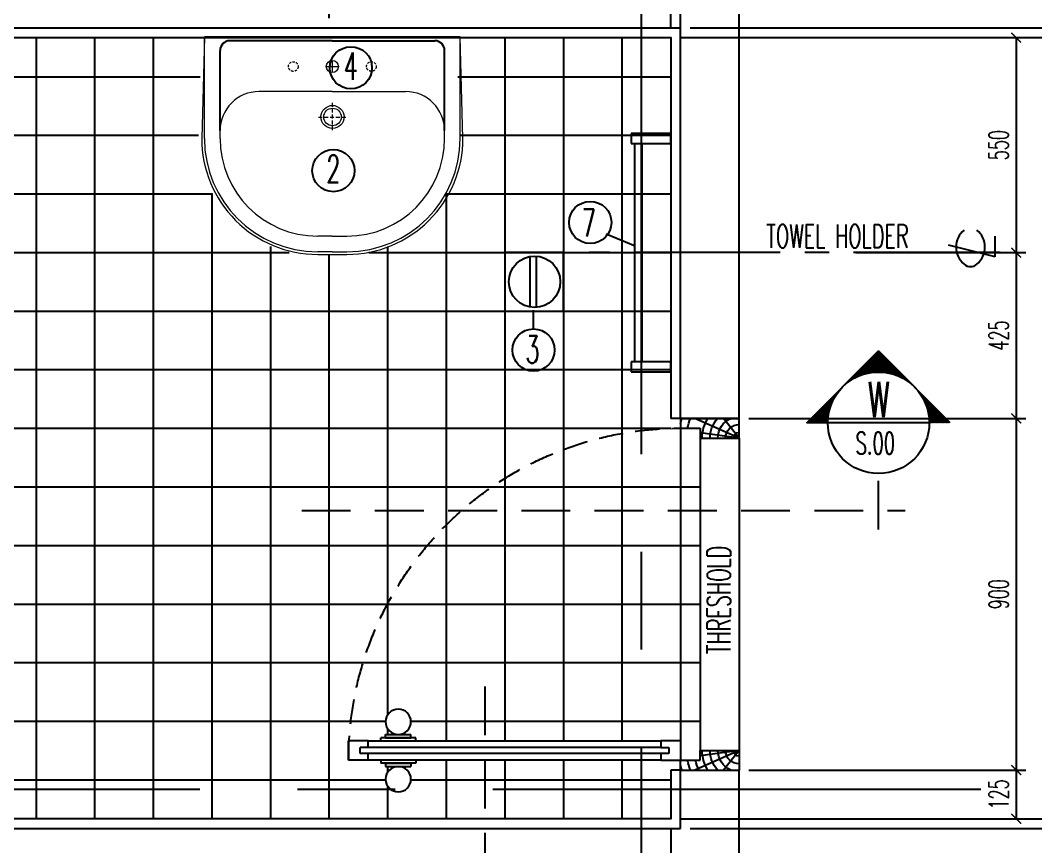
# Model space of a CAD drawing. Extents: x -171191 to -142314, y 196391 to 216316.
# Drawn here: x -165350 to -162750, y 205105 to 207220 of the extents above; entities that cross this region are included whole.
import ezdxf
from ezdxf.enums import TextEntityAlignment as Align

# ---------------------------------------------------------------- set-up
doc = ezdxf.new("R2010")
doc.units = 0
doc.header["$LTSCALE"] = 500
doc.header["$MEASUREMENT"] = 0
for name, pattern in [('CENTER2', [1.125, 0.75, -0.125, 0.125, -0.125]), ('CENTERX2', [4, 2.5, -0.5, 0.5, -0.5]), ('DASHED', [0.75, 0.5, -0.25]), ('HIDDEN', [0.375, 0.25, -0.125])]:
    doc.linetypes.add(name, pattern=pattern)
doc.layers.get('0').update_dxf_attribs({"linetype": 'CONTINUOUS'})
doc.layers.get('DEFPOINTS').update_dxf_attribs({"linetype": 'CONTINUOUS'})
for name, color, linetype in [('3', 3, 'CONTINUOUS'), ('ARCDIMR', 4, 'CONTINUOUS'), ('AXES', 11, 'CENTERX2'), ('AXIS', 11, 'CENTER2'), ('DIM-NEW', 4, 'CONTINUOUS'), ('Dimout', 4, 'CONTINUOUS'), ('DOOR', 2, 'CONTINUOUS'), ('DW', 7, 'CONTINUOUS'), ('ELE', 3, 'CONTINUOUS'), ('ELEV-MARK', 6, 'CONTINUOUS'), ('FIX', 2, 'CONTINUOUS'), ('NON-MEDICAL', 5, 'CONTINUOUS'), ('Plaster', 7, 'CONTINUOUS'), ('Tile', 5, 'CONTINUOUS'), ('TXT', 2, 'CONTINUOUS'), ('WALL', 6, 'CONTINUOUS')]:
    doc.layers.add(name, color=color, linetype=linetype)
doc.styles.add('ROMANS', font='romans.shx', dxfattribs={"width": 0.6})
doc.dimstyles.new('R50', dxfattribs={"dimscale": 0, "dimtxt": 0.06, "dimasz": 0.03, "dimexe": 0.03, "dimexo": 0.03, "dimgap": 0.03, "dimtad": 1, "dimdec": 0, "dimlfac": 1000, "dimzin": 13, "dimdsep": 46, "dimtxsty": 'ROMANS', "dimblk": 'ARCHTICK', "dimcen": 0.09, "dimclrd": 4, "dimclre": 4, "dimclrt": 2, "dimadec": 0, "dimazin": 0, "dimtfac": 1, "dimtdec": 0, "dimtofl": 0, "dimtmove": 2, "dimatfit": 3, "dimldrblk": 'CLOSEDBLANK', "dimfxl": 0, "dimtolj": 1, "dimtzin": 0, "dimarcsym": 0})

# ---------------------------------------------------------------- blocks, each defined once
blk = doc.blocks.new('_ARCHTICK')
at = {"color": 0, "linetype": 'ByBlock', "const_width": 0.15}
blk.add_lwpolyline([(-0.5, -0.5), (0.5, 0.5)], dxfattribs=at)
blk = doc.blocks.new('*D91')
at = {"layer": 'DEFPOINTS', "color": 0}
for p in [(-163659.5, 207200.9), (-162474.1, 207200.9), (-163659.5, 205150.9)]:
    blk.add_point(p, dxfattribs=at)
at = {"layer": 'Dimout', "color": 4, "lineweight": -2}
for p, q in [((-163634.5, 207200.9), (-162449.1, 207200.9)), ((-162474.1, 205150.9), (-162474.1, 207200.9)), ((-163634.5, 205150.9), (-162449.1, 205150.9))]:
    blk.add_line(p, q, dxfattribs=at)
at = {"layer": 'Dimout', "color": 4, "lineweight": -2, "xscale": 25, "yscale": 25, "zscale": 25}
for p, rotation in [((-162474.1, 207200.9), 90), ((-162474.1, 205150.9), 270)]:
    blk.add_blockref('_ARCHTICK', p, dxfattribs=dict(at, rotation=rotation))
at = {"layer": 'Dimout', "color": 2, "insert": (-162519.1, 206175.9), "char_height": 50, "attachment_point": 5, "rotation": 90, "style": 'ROMANS'}
blk.add_mtext('\\A1;2050 STRUCTURAL CLEARANCE', dxfattribs=at)
blk = doc.blocks.new('_ClosedBlank')
at = {"color": 0, "linetype": 'ByBlock', "lineweight": -2}
for p, q in [((-1, 0.17), (0, 0)), ((-1, 0.17), (-1, -0.17)), ((0, 0), (-1, -0.17))]:
    blk.add_line(p, q, dxfattribs=at)
blk = doc.blocks.new('*D90')
at = {"layer": 'DEFPOINTS', "color": 0}
for p in [(-163684.5, 207175.9), (-162616.6, 207175.9), (-163684.5, 205175.9)]:
    blk.add_point(p, dxfattribs=at)
at = {"layer": 'Dimout', "color": 4, "lineweight": -2}
for p, q in [((-163659.5, 207175.9), (-162591.6, 207175.9)), ((-162616.6, 205175.9), (-162616.6, 207175.9)), ((-163659.5, 205175.9), (-162591.6, 205175.9))]:
    blk.add_line(p, q, dxfattribs=at)
at = {"layer": 'Dimout', "color": 4, "lineweight": -2, "xscale": 25, "yscale": 25, "zscale": 25}
for p, rotation in [((-162616.6, 207175.9), 90), ((-162616.6, 205175.9), 270)]:
    blk.add_blockref('_ARCHTICK', p, dxfattribs=dict(at, rotation=rotation))
at = {"layer": 'Dimout', "color": 2, "insert": (-162661.6, 206175.9), "char_height": 50, "attachment_point": 5, "rotation": 90, "style": 'ROMANS'}
blk.add_mtext('\\A1;2000 FINISH CLEARANCE', dxfattribs=at)
blk = doc.blocks.new('*D89')
at = {"layer": 'DEFPOINTS', "color": 0}
for p in [(-163484.5, 206200.9), (-163509.5, 205300.9), (-162799.9, 205300.9)]:
    blk.add_point(p, dxfattribs=at)
at = {"layer": 'Dimout', "color": 4, "lineweight": -2}
for p, q in [((-163459.5, 206200.9), (-162774.9, 206200.9)), ((-162799.9, 206200.9), (-162799.9, 205300.9)), ((-163484.5, 205300.9), (-162774.9, 205300.9))]:
    blk.add_line(p, q, dxfattribs=at)
at = {"layer": 'Dimout', "color": 4, "lineweight": -2, "xscale": 25, "yscale": 25, "zscale": 25}
for p, rotation in [((-162799.9, 206200.9), 90), ((-162799.9, 205300.9), 270)]:
    blk.add_blockref('_ARCHTICK', p, dxfattribs=dict(at, rotation=rotation))
at = {"layer": 'Dimout', "color": 2, "insert": (-162844.9, 205750.9), "char_height": 50, "attachment_point": 5, "rotation": 90, "style": 'ROMANS'}
blk.add_mtext('\\A1;900', dxfattribs=at)
blk = doc.blocks.new('DOOR90')
at = {"layer": 'DOOR', "color": 0, "linetype": 'ByBlock'}
for p, q in [((-150, 0), (-150, -25)), ((-150, 0), (0, 0)), ((0, -50), (0, 0)), ((-1000, -25), (-1000, -75)), ((-1000, -75), (-1000, -25)), ((-950, -25), (-1000, -25)), ((-950, -25), (-950, -42)), ((-917.6, -25), (-917.6, -17.8)), ((-827.6, -17.8), (-917.6, -17.8)), ((-905, -17.8), (-905, -8.8)), ((-905, -8.8), (-840.2, -8.8)), ((-905, -17.8), (-840.2, -17.8)), ((-840.2, -17.8), (-840.2, -8.8)), ((-827.6, -25), (-827.6, -17.8)), ((-200, -42), (-200, -25)), ((-200, -25), (-150, -25)), ((-150, -75), (-150, -25)), ((-150, -25), (-100, -25)), ((-100, -25), (-100, -50)), ((-970, -42), (-970, -58)), ((-950, -42), (-970, -42)), ((-180, -42), (-200, -42)), ((-180, -58), (-180, -42)), ((-100, -50), (0, -50)), ((-950, -75), (-1000, -75)), ((-950, -58), (-970, -58)), ((-950, -58), (-950, -75)), ((-917.6, -75), (-917.6, -82.2)), ((-827.6, -75), (-827.6, -82.2)), ((-200, -75), (-200, -58)), ((-200, -58), (-180, -58)), ((-150, -75), (-200, -75)), ((-827.6, -82.2), (-917.6, -82.2)), ((-905, -82.2), (-905, -91.2)), ((-905, -82.2), (-840.2, -82.2)), ((-905, -91.2), (-840.2, -91.2)), ((-840.2, -82.2), (-840.2, -91.2)), ((-100, -850), (0, -850)), ((-100, -875), (-100, -850)), ((0, -850), (0, -900)), ((-150, -900), (-150, -875)), ((-150, -875), (-100, -875)), ((0, -900), (-150, -900)), ((-150, -900), (0, -900))]:
    blk.add_line(p, q, dxfattribs=at)
at = {"layer": 'DOOR', "color": 9, "linetype": 'ByBlock'}
for p, q in [((0, -50), (-113.7, 0)), ((0, -50), (-40.1, 0)), ((0, -50), (-100, -36.6)), ((0, -850), (-113.7, -900)), ((0, -850), (-100, -863.4)), ((0, -850), (-40.1, -900))]:
    blk.add_line(p, q, dxfattribs=at)
at = {"layer": 'DOOR', "linetype": 'ByBlock'}
for p, q in [((-200, -25), (-950, -25)), ((-200, -42), (-950, -42)), ((-200, -58), (-950, -58)), ((-950, -75), (-200, -75))]:
    blk.add_line(p, q, dxfattribs=at)
at = {"layer": 'DOOR', "color": 0, "linetype": 'ByBlock'}
for centre in [(-872.6, 23.5), (-872.6, -123.5)]:
    blk.add_circle(centre, 32.4, dxfattribs=at)
at = {"layer": 'DOOR', "color": 9, "linetype": 'ByBlock'}
for centre, radius, start, end in [((0, -50), 154.4, 161.1053, 166.2858), ((0, -50), 134.4, 158.1598, 169.28), ((0, -50), 94.4, 148.0182, 180), ((0, -50), 74.4, 137.7764, 180), ((0, -50), 114.4, 154.0838, 167.3774), ((0, -50), 54.4, 113.2074, 180), ((0, -50), 34.4, 90, 180), ((0, -50), 14.4, 90, 180), ((0, -850), 94.4, 180, 211.9818), ((0, -850), 74.4, 180, 222.2236), ((0, -850), 54.4, 180, 246.7926), ((0, -850), 34.4, 180, 270), ((0, -850), 14.4, 180, 270), ((0, -850), 134.4, 190.72, 201.8402), ((0, -850), 154.4, 193.7142, 198.8947)]:
    blk.add_arc(centre, radius, start, end, dxfattribs=at)
at = {"layer": 'DOOR', "linetype": 'HIDDEN', "ltscale": 0.5}
blk.add_arc((-150, -25), 850, 180, 270, dxfattribs=at)
blk = doc.blocks.new('*D88')
at = {"layer": 'DEFPOINTS', "color": 0}
for p in [(-163509.5, 205300.9), (-163509.5, 205175.9), (-162799.9, 205175.9)]:
    blk.add_point(p, dxfattribs=at)
at = {"layer": 'Dimout', "color": 4, "lineweight": -2}
for p, q in [((-163484.5, 205300.9), (-162774.9, 205300.9)), ((-162799.9, 205300.9), (-162799.9, 205175.9)), ((-163484.5, 205175.9), (-162774.9, 205175.9))]:
    blk.add_line(p, q, dxfattribs=at)
at = {"layer": 'Dimout', "color": 4, "lineweight": -2, "xscale": 25, "yscale": 25, "zscale": 25}
for p, rotation in [((-162799.9, 205300.9), 90), ((-162799.9, 205175.9), 270)]:
    blk.add_blockref('_ARCHTICK', p, dxfattribs=dict(at, rotation=rotation))
at = {"layer": 'Dimout', "color": 2, "insert": (-162844.9, 205238.4), "char_height": 50, "attachment_point": 5, "rotation": 90, "style": 'ROMANS'}
blk.add_mtext('\\A1;125', dxfattribs=at)
blk = doc.blocks.new('*D81')
at = {"layer": 'DEFPOINTS', "color": 0}
for p in [(-165434.5, 205175.9), (-163684.5, 205175.9), (-163684.5, 204227.5)]:
    blk.add_point(p, dxfattribs=at)
at = {"layer": 'Dimout', "color": 4, "lineweight": -2}
for p, q in [((-165434.5, 205150.9), (-165434.5, 204202.5)), ((-163684.5, 205150.9), (-163684.5, 204202.5)), ((-165434.5, 204227.5), (-163684.5, 204227.5))]:
    blk.add_line(p, q, dxfattribs=at)
at = {"layer": 'Dimout', "color": 4, "lineweight": -2, "xscale": 25, "yscale": 25, "zscale": 25, "rotation": 180}
blk.add_blockref('_ARCHTICK', (-165434.5, 204227.5), dxfattribs=at)
at = {"layer": 'Dimout', "color": 4, "lineweight": -2, "xscale": 25, "yscale": 25, "zscale": 25}
blk.add_blockref('_ARCHTICK', (-163684.5, 204227.5), dxfattribs=at)
at = {"layer": 'Dimout', "color": 2, "insert": (-164559.5, 204272.5), "char_height": 50, "attachment_point": 5, "style": 'ROMANS'}
blk.add_mtext('\\A1;1750', dxfattribs=at)
blk = doc.blocks.new('*D40')
at = {"layer": 'DEFPOINTS', "color": 0}
for p in [(-163659.5, 208656.2), (-166659.5, 207200.9), (-163659.5, 207175.9)]:
    blk.add_point(p, dxfattribs=at)
at = {"layer": 'Dimout', "color": 4, "lineweight": -2}
for p, q in [((-166659.5, 207225.9), (-166659.5, 208681.2)), ((-163659.5, 207200.9), (-163659.5, 208681.2)), ((-166659.5, 208656.2), (-163659.5, 208656.2))]:
    blk.add_line(p, q, dxfattribs=at)
at = {"layer": 'Dimout', "color": 4, "lineweight": -2, "xscale": 25, "yscale": 25, "zscale": 25, "rotation": 180}
blk.add_blockref('_ARCHTICK', (-166659.5, 208656.2), dxfattribs=at)
at = {"layer": 'Dimout', "color": 4, "lineweight": -2, "xscale": 25, "yscale": 25, "zscale": 25}
blk.add_blockref('_ARCHTICK', (-163659.5, 208656.2), dxfattribs=at)
at = {"layer": 'Dimout', "color": 2, "insert": (-165159.5, 208701.2), "char_height": 50, "attachment_point": 5, "style": 'ROMANS'}
blk.add_mtext('\\A1;3000 STRUCTURAL CLEARANCE', dxfattribs=at)
blk = doc.blocks.new('*D39')
at = {"layer": 'DEFPOINTS', "color": 0}
for p in [(-166634.5, 208538.8), (-163684.5, 208347.4), (-166634.5, 207200.9)]:
    blk.add_point(p, dxfattribs=at)
at = {"layer": 'Dimout', "color": 4, "lineweight": -2}
for p, q in [((-166634.5, 207225.9), (-166634.5, 208563.8)), ((-163684.5, 208372.4), (-163684.5, 208563.8)), ((-163684.5, 208538.8), (-166634.5, 208538.8))]:
    blk.add_line(p, q, dxfattribs=at)
at = {"layer": 'Dimout', "color": 4, "lineweight": -2, "xscale": 25, "yscale": 25, "zscale": 25, "rotation": 180}
blk.add_blockref('_ARCHTICK', (-166634.5, 208538.8), dxfattribs=at)
at = {"layer": 'Dimout', "color": 4, "lineweight": -2, "xscale": 25, "yscale": 25, "zscale": 25}
blk.add_blockref('_ARCHTICK', (-163684.5, 208538.8), dxfattribs=at)
at = {"layer": 'Dimout', "color": 2, "insert": (-165159.5, 208583.8), "char_height": 50, "attachment_point": 5, "style": 'ROMANS'}
blk.add_mtext('\\A1;2950 FINISH CLEARANCE', dxfattribs=at)
blk = doc.blocks.new('*X32')
at = {"color": 0}
for p, q in [((14608.2, 7876.6), (14819.3, 8087.6)), ((14625.3, 7890.1), (14821.1, 8085.9)), ((14637.3, 7898.5), (14822.8, 8084.1)), ((14647.2, 7905), (14824.6, 8082.3)), ((14656, 7910.3), (14826.4, 8080.6)), ((14664.1, 7914.7), (14828.1, 8078.8)), ((14671.5, 7918.6), (14829.9, 8077)), ((14678.4, 7922), (14831.7, 8075.3)), ((14685, 7925.1), (14833.4, 8073.5)), ((14691.3, 7927.9), (14835.2, 8071.7)), ((14697.4, 7930.3), (14837, 8070)), ((14703.2, 7932.6), (14838.7, 8068.2)), ((14708.8, 7934.7), (14840.5, 8066.4)), ((14714.2, 7936.6), (14842.3, 8064.7)), ((14719.5, 7938.3), (14844, 8062.9)), ((14724.6, 7939.9), (14845.8, 8061.1)), ((14729.6, 7941.4), (14847.6, 8059.3)), ((14734.5, 7942.7), (14849.3, 8057.6)), ((14739.3, 7944), (14851.1, 8055.8)), ((14743.9, 7945.1), (14852.9, 8054)), ((14748.5, 7946.1), (14854.6, 8052.3)), ((14753, 7947.1), (14856.4, 8050.5)), ((14757.4, 7948), (14858.2, 8048.7)), ((14761.8, 7948.8), (14859.9, 8047)), ((14766, 7949.5), (14861.7, 8045.2)), ((14770.2, 7950.2), (14863.5, 8043.4)), ((14774.3, 7950.8), (14865.3, 8041.7)), ((14778.4, 7951.3), (14867, 8039.9)), ((14782.4, 7951.8), (14868.8, 8038.1)), ((14786.4, 7952.2), (14870.6, 8036.4)), ((14790.3, 7952.5), (14872.3, 8034.6)), ((14794.1, 7952.9), (14874.1, 8032.8)), ((14797.9, 7953.1), (14875.9, 8031.1)), ((14801.7, 7953.3), (14877.6, 8029.3)), ((14805.4, 7953.5), (14879.4, 8027.5)), ((14809, 7953.6), (14881.2, 8025.8)), ((14812.7, 7953.7), (14882.9, 8024)), ((14816.2, 7953.8), (14884.7, 8022.2)), ((14819.8, 7953.8), (14886.5, 8020.5)), ((14823.3, 7953.7), (14888.2, 8018.7)), ((14826.8, 7953.7), (14890, 8016.9)), ((14830.2, 7953.6), (14891.8, 8015.2)), ((14833.6, 7953.4), (14893.5, 8013.4)), ((14836.9, 7953.3), (14895.3, 8011.6)), ((14840.3, 7953), (14897.1, 8009.8)), ((14843.6, 7952.8), (14898.8, 8008.1)), ((14846.8, 7952.5), (14900.6, 8006.3)), ((14850.1, 7952.2), (14902.4, 8004.5)), ((14853.3, 7951.9), (14904.1, 8002.8)), ((14856.5, 7951.6), (14905.9, 8001)), ((14859.6, 7951.2), (14907.7, 7999.2)), ((14862.7, 7950.8), (14909.4, 7997.5)), ((14865.8, 7950.3), (14911.2, 7995.7)), ((14868.9, 7949.9), (14913, 7993.9)), ((14871.9, 7949.4), (14914.7, 7992.2)), ((14875, 7948.8), (14916.5, 7990.4)), ((14877.9, 7948.3), (14918.3, 7988.6)), ((14880.9, 7947.7), (14920.1, 7986.9)), ((14883.9, 7947.1), (14921.8, 7985.1)), ((14886.8, 7946.5), (14923.6, 7983.3)), ((14889.7, 7945.9), (14925.4, 7981.6)), ((14892.6, 7945.2), (14927.1, 7979.8)), ((14895.4, 7944.6), (14928.9, 7978)), ((14898.2, 7943.8), (14930.7, 7976.3)), ((14901.1, 7943.1), (14932.4, 7974.5)), ((14903.8, 7942.4), (14934.2, 7972.7)), ((14906.6, 7941.6), (14936, 7971)), ((14909.4, 7940.8), (14937.7, 7969.2)), ((14912.1, 7940), (14939.5, 7967.4)), ((14914.8, 7939.2), (14941.3, 7965.7)), ((14917.5, 7938.3), (14943, 7963.9)), ((14920.2, 7937.5), (14944.8, 7962.1)), ((14922.8, 7936.6), (14946.6, 7960.4)), ((14925.4, 7935.7), (14948.3, 7958.6)), ((14928.1, 7934.8), (14950.1, 7956.8)), ((14930.6, 7933.8), (14951.9, 7955)), ((14933.2, 7932.9), (14953.6, 7953.3)), ((14935.8, 7931.9), (14955.4, 7951.5)), ((14938.3, 7930.9), (14957.2, 7949.7)), ((14940.8, 7929.9), (14958.9, 7948)), ((14943.3, 7928.8), (14960.7, 7946.2)), ((14945.8, 7927.8), (14962.5, 7944.4)), ((14948.3, 7926.7), (14964.2, 7942.7)), ((14950.8, 7925.7), (14966, 7940.9)), ((14953.2, 7924.6), (14967.8, 7939.1)), ((14955.6, 7923.4), (14969.5, 7937.4)), ((14958, 7922.3), (14971.3, 7935.6)), ((14960.4, 7921.2), (14973.1, 7933.8)), ((14962.8, 7920), (14974.9, 7932.1)), ((14965.1, 7918.8), (14976.6, 7930.3)), ((14967.5, 7917.6), (14978.4, 7928.5)), ((14969.8, 7916.4), (14980.2, 7926.8)), ((14972.1, 7915.2), (14981.9, 7925)), ((14974.4, 7914), (14983.7, 7923.2)), ((14976.7, 7912.7), (14985.5, 7921.5)), ((14979, 7911.4), (14987.2, 7919.7)), ((14981.2, 7910.1), (14989, 7917.9)), ((14983.4, 7908.8), (14990.8, 7916.2)), ((14985.7, 7907.5), (14992.5, 7914.4)), ((14987.9, 7906.2), (14994.3, 7912.6)), ((14990, 7904.8), (14996.1, 7910.9)), ((14992.2, 7903.5), (14997.8, 7909.1)), ((14994.4, 7902.1), (14999.6, 7907.3)), ((14996.5, 7900.7), (15001.4, 7905.6)), ((14998.6, 7899.3), (15003.1, 7903.8)), ((15000.8, 7897.9), (15004.9, 7902)), ((15002.9, 7896.4), (15006.7, 7900.2)), ((15005, 7895), (15008.4, 7898.5)), ((15007, 7893.5), (15010.2, 7896.7)), ((15009.1, 7892.1), (15012, 7894.9)), ((15011.1, 7890.6), (15013.7, 7893.2)), ((15013.2, 7889.1), (15015.5, 7891.4)), ((15015.2, 7887.5), (15017.3, 7889.6)), ((15017.2, 7886), (15019, 7887.9)), ((15019.2, 7884.5), (15020.8, 7886.1)), ((15021.1, 7882.9), (15022.6, 7884.3)), ((15023.1, 7881.3), (15024.3, 7882.6)), ((15025, 7879.7), (15026.1, 7880.8)), ((15027, 7878.1), (15027.9, 7879)), ((15028.9, 7876.5), (15029.7, 7877.3)), ((15030.8, 7874.9), (15031.4, 7875.5)), ((15032.7, 7873.2), (15033.2, 7873.7)), ((15034.6, 7871.6), (15035, 7872)), ((15036.4, 7869.9), (15036.7, 7870.2)), ((15038.3, 7868.2), (15038.5, 7868.4)), ((15040.1, 7866.5), (15040.3, 7866.7)), ((15041.9, 7864.8), (15042, 7864.9)), ((14360.4, 7628.8), (14570.7, 7839.1)), ((14364, 7628.8), (14557.2, 7822)), ((14367.5, 7628.8), (14548.8, 7810)), ((14371, 7628.8), (14542.3, 7800.1)), ((15043.7, 7863.1), (15043.8, 7863.1)), ((15045.5, 7861.3), (15045.6, 7861.4)), ((15047.3, 7859.6), (15047.3, 7859.6)), ((15050.9, 7856), (15050.9, 7856.1)), ((15052.6, 7854.2), (15052.6, 7854.3)), ((15054.3, 7852.4), (15054.4, 7852.5)), ((15056, 7850.6), (15056.2, 7850.8)), ((15057.7, 7848.8), (15057.9, 7849)), ((15059.4, 7846.9), (15059.7, 7847.2)), ((15061.1, 7845.1), (15061.5, 7845.4)), ((15062.8, 7843.2), (15063.2, 7843.7)), ((15064.4, 7841.3), (15065, 7841.9)), ((15066, 7839.4), (15066.8, 7840.1)), ((15067.7, 7837.5), (15068.5, 7838.4)), ((15069.3, 7835.6), (15070.3, 7836.6)), ((15070.8, 7833.6), (15072.1, 7834.8)), ((15072.4, 7831.7), (15073.8, 7833.1)), ((15074, 7829.7), (15075.6, 7831.3)), ((15075.5, 7827.7), (15077.4, 7829.5)), ((15077.1, 7825.7), (15079.1, 7827.8)), ((15078.6, 7823.7), (15080.9, 7826)), ((15080.1, 7821.7), (15082.7, 7824.2)), ((15081.6, 7819.6), (15084.5, 7822.5)), ((15083.1, 7817.6), (15086.2, 7820.7)), ((15084.5, 7815.5), (15088, 7818.9)), ((15086, 7813.4), (15089.8, 7817.2)), ((15087.4, 7811.3), (15091.5, 7815.4)), ((15088.9, 7809.2), (15093.3, 7813.6)), ((15090.3, 7807.1), (15095.1, 7811.9)), ((15091.7, 7804.9), (15096.8, 7810.1)), ((15093, 7802.8), (15098.6, 7808.3)), ((15094.4, 7800.6), (15100.4, 7806.6)), ((15095.7, 7798.4), (15102.1, 7804.8)), ((15097.1, 7796.2), (15103.9, 7803)), ((15098.4, 7794), (15105.7, 7801.3)), ((15099.7, 7791.8), (15107.4, 7799.5)), ((14374.6, 7628.8), (14537, 7791.3)), ((14378.1, 7628.8), (14532.6, 7783.2)), ((14381.6, 7628.8), (14528.7, 7775.8)), ((14385.2, 7628.8), (14525.3, 7768.9)), ((14388.7, 7628.8), (14522.2, 7762.3)), ((14392.3, 7628.8), (14519.4, 7756)), ((14395.8, 7628.8), (14517, 7749.9)), ((14399.3, 7628.8), (14514.7, 7744.1)), ((14402.9, 7628.8), (14512.6, 7738.5)), ((15101, 7789.5), (15109.2, 7797.7)), ((15102.3, 7787.2), (15111, 7796)), ((15103.5, 7785), (15112.7, 7794.2)), ((15104.8, 7782.7), (15114.5, 7792.4)), ((15106, 7780.4), (15116.3, 7790.6)), ((15107.2, 7778.1), (15118, 7788.9)), ((15108.4, 7775.7), (15119.8, 7787.1)), ((15109.6, 7773.4), (15121.6, 7785.3)), ((15110.8, 7771), (15123.3, 7783.6)), ((15111.9, 7768.6), (15125.1, 7781.8)), ((15113, 7766.2), (15126.9, 7780)), ((15114.2, 7763.8), (15128.6, 7778.3)), ((15115.3, 7761.3), (15130.4, 7776.5)), ((15116.3, 7758.9), (15132.2, 7774.7)), ((15117.4, 7756.4), (15134, 7773)), ((15118.5, 7753.9), (15135.7, 7771.2)), ((15119.5, 7751.4), (15137.5, 7769.4)), ((15120.5, 7748.9), (15139.3, 7767.7)), ((15121.5, 7746.4), (15141, 7765.9)), ((15122.5, 7743.8), (15142.8, 7764.1)), ((15123.4, 7741.2), (15144.6, 7762.4)), ((15124.4, 7738.7), (15146.3, 7760.6)), ((15125.3, 7736), (15148.1, 7758.8)), ((15126.2, 7733.4), (15149.9, 7757.1)), ((15127.1, 7730.8), (15151.6, 7755.3)), ((15128, 7728.1), (15153.4, 7753.5)), ((15128.8, 7725.4), (15155.2, 7751.8)), ((15129.7, 7722.7), (15156.9, 7750)), ((15130.5, 7720), (15158.7, 7748.2)), ((15131.3, 7717.2), (15160.5, 7746.5)), ((15132, 7714.5), (15162.2, 7744.7)), ((15132.8, 7711.7), (15164, 7742.9)), ((15133.5, 7708.9), (15165.8, 7741.1)), ((15134.2, 7706), (15167.5, 7739.4)), ((15134.9, 7703.2), (15169.3, 7737.6)), ((15135.6, 7700.3), (15171.1, 7735.8)), ((14406.4, 7628.8), (14510.7, 7733.1)), ((14409.9, 7628.8), (14509, 7727.8)), ((14413.5, 7628.8), (14507.4, 7722.7)), ((14417, 7628.8), (14505.9, 7717.7)), ((14420.5, 7628.8), (14504.6, 7712.8)), ((14424.1, 7628.8), (14503.3, 7708)), ((14427.6, 7628.8), (14502.2, 7703.4)), ((14431.1, 7628.8), (14501.2, 7698.8)), ((14434.7, 7628.8), (14500.2, 7694.3)), ((14438.2, 7628.8), (14499.3, 7689.9)), ((14441.8, 7628.8), (14498.5, 7685.5)), ((14445.3, 7628.8), (14497.8, 7681.3)), ((14448.8, 7628.8), (14497.1, 7677.1)), ((14452.4, 7628.8), (14496.5, 7673)), ((15136.2, 7697.4), (15172.8, 7734.1)), ((15136.8, 7694.5), (15174.6, 7732.3)), ((15137.4, 7691.6), (15176.4, 7730.5)), ((15138, 7688.6), (15178.1, 7728.8)), ((15138.5, 7685.6), (15179.9, 7727)), ((15139, 7682.6), (15181.7, 7725.2)), ((15139.5, 7679.6), (15183.4, 7723.5)), ((15140, 7676.5), (15185.2, 7721.7)), ((15140.4, 7673.4), (15187, 7719.9)), ((15140.9, 7670.3), (15188.8, 7718.2)), ((15141.3, 7667.1), (15190.5, 7716.4)), ((15141.6, 7664), (15192.3, 7714.6)), ((15141.9, 7660.8), (15194.1, 7712.9)), ((15142.2, 7657.5), (15195.8, 7711.1)), ((15142.5, 7654.3), (15197.6, 7709.3)), ((15142.8, 7651), (15199.4, 7707.6)), ((15143, 7647.6), (15201.1, 7705.8)), ((15143.2, 7644.3), (15202.9, 7704)), ((15143.3, 7640.9), (15204.7, 7702.3)), ((15143.4, 7637.5), (15206.4, 7700.5)), ((15143.5, 7634), (15208.2, 7698.7)), ((15143.5, 7630.5), (15210, 7697)), ((15145.3, 7628.8), (15211.7, 7695.2)), ((15148.9, 7628.8), (15213.5, 7693.4)), ((15152.4, 7628.8), (15215.3, 7691.7)), ((15155.9, 7628.8), (15217, 7689.9)), ((15159.5, 7628.8), (15218.8, 7688.1)), ((15163, 7628.8), (15220.6, 7686.3)), ((15166.5, 7628.8), (15222.3, 7684.6)), ((15170.1, 7628.8), (15224.1, 7682.8)), ((15173.6, 7628.8), (15225.9, 7681)), ((15177.1, 7628.8), (15227.6, 7679.3)), ((15180.7, 7628.8), (15229.4, 7677.5)), ((15184.2, 7628.8), (15231.2, 7675.7)), ((15187.7, 7628.8), (15232.9, 7674)), ((15191.3, 7628.8), (15234.7, 7672.2)), ((15194.8, 7628.8), (15236.5, 7670.4)), ((14455.9, 7628.8), (14496, 7668.9)), ((14459.4, 7628.8), (14495.5, 7664.9)), ((14463, 7628.8), (14495.1, 7660.9)), ((14466.5, 7628.8), (14494.8, 7657)), ((14470, 7628.8), (14494.4, 7653.2)), ((14473.6, 7628.8), (14494.2, 7649.4)), ((14477.1, 7628.8), (14494, 7645.6)), ((14480.6, 7628.8), (14493.8, 7641.9)), ((14484.2, 7628.8), (14493.7, 7638.3)), ((14487.7, 7628.8), (14493.6, 7634.6)), ((14491.2, 7628.8), (14493.5, 7631.1)), ((15198.4, 7628.8), (15238.2, 7668.7)), ((15201.9, 7628.8), (15240, 7666.9)), ((15205.4, 7628.8), (15241.8, 7665.1)), ((15209, 7628.8), (15243.6, 7663.4)), ((15212.5, 7628.8), (15245.3, 7661.6)), ((15216, 7628.8), (15247.1, 7659.8)), ((15219.6, 7628.8), (15248.9, 7658.1)), ((15223.1, 7628.8), (15250.6, 7656.3)), ((15226.6, 7628.8), (15252.4, 7654.5)), ((15230.2, 7628.8), (15254.2, 7652.8)), ((15233.7, 7628.8), (15255.9, 7651)), ((15237.2, 7628.8), (15257.7, 7649.2)), ((15240.8, 7628.8), (15259.5, 7647.5)), ((15244.3, 7628.8), (15261.2, 7645.7)), ((15247.9, 7628.8), (15263, 7643.9)), ((15251.4, 7628.8), (15264.8, 7642.2)), ((15254.9, 7628.8), (15266.5, 7640.4)), ((15258.5, 7628.8), (15268.3, 7638.6)), ((15262, 7628.8), (15270.1, 7636.9)), ((15265.5, 7628.8), (15271.8, 7635.1)), ((15269.1, 7628.8), (15273.6, 7633.3)), ((15272.6, 7628.8), (15275.4, 7631.5)), ((15276.1, 7628.8), (15277.1, 7629.8))]:
    blk.add_line(p, q, dxfattribs=at)
blk = doc.blocks.new('A$C6F351844')
for p, q in [((0, 0.1016), (0.0254, 0.1016)), ((0, 0), (0, 0.1016)), ((0.0254, 0.1016), (0.0254, 0)), ((0.5842, 0.0921), (0.0254, 0.0921)), ((0.5842, 0), (0.5842, 0.1016)), ((0.5842, 0.1016), (0.6096, 0.1016)), ((0.6096, 0.1016), (0.6096, 0)), ((0.5842, 0.073), (0.0254, 0.073)), ((0.0254, 0), (0, 0)), ((0.6096, 0), (0.5842, 0))]:
    blk.add_line(p, q)
blk = doc.blocks.new('SCNTR', base_point=(3632.66, 549.66))
for q in [(3633.89, 554.57), (3636.1, 543.44)]:
    blk.add_line((3631.12, 543.44), q)
for centre, radius, start, end in [((3633.47, 547.5), 5.23, 39.4883, 140.5117), ((3630.8, 549.38), 1.99, 133.3084, 182.4789), ((3630.8, 549.21), 1.99, 177.5211, 226.6916), ((3633.47, 551.09), 5.23, 219.4883, 320.5117)]:
    blk.add_arc(centre, radius, start, end)
blk = doc.blocks.new('*D93')
at = {"layer": 'DEFPOINTS', "color": 0}
for p in [(-163684.5, 207175.9), (-163236, 206625.5), (-162799.9, 206625.5)]:
    blk.add_point(p, dxfattribs=at)
at = {"layer": 'Dimout', "color": 4, "lineweight": -2}
for p, q in [((-163659.5, 207175.9), (-162774.9, 207175.9)), ((-162799.9, 207175.9), (-162799.9, 206625.5)), ((-163211, 206625.5), (-162774.9, 206625.5))]:
    blk.add_line(p, q, dxfattribs=at)
at = {"layer": 'Dimout', "color": 4, "lineweight": -2, "xscale": 25, "yscale": 25, "zscale": 25}
for p, rotation in [((-162799.9, 207175.9), 90), ((-162799.9, 206625.5), 270)]:
    blk.add_blockref('_ARCHTICK', p, dxfattribs=dict(at, rotation=rotation))
at = {"layer": 'Dimout', "color": 2, "insert": (-162844.9, 206900.7), "char_height": 50, "attachment_point": 5, "rotation": 90, "style": 'ROMANS'}
blk.add_mtext('\\A1;550', dxfattribs=at)
blk = doc.blocks.new('*D92')
at = {"layer": 'DEFPOINTS', "color": 0}
for p in [(-163236, 206625.5), (-163509.5, 206200.9), (-162799.9, 206200.9)]:
    blk.add_point(p, dxfattribs=at)
at = {"layer": 'Dimout', "color": 4, "lineweight": -2}
for p, q in [((-163211, 206625.5), (-162774.9, 206625.5)), ((-162799.9, 206625.5), (-162799.9, 206200.9)), ((-163484.5, 206200.9), (-162774.9, 206200.9))]:
    blk.add_line(p, q, dxfattribs=at)
at = {"layer": 'Dimout', "color": 4, "lineweight": -2, "xscale": 25, "yscale": 25, "zscale": 25}
for p, rotation in [((-162799.9, 206625.5), 90), ((-162799.9, 206200.9), 270)]:
    blk.add_blockref('_ARCHTICK', p, dxfattribs=dict(at, rotation=rotation))
at = {"layer": 'Dimout', "color": 2, "insert": (-162844.9, 206413.2), "char_height": 50, "attachment_point": 5, "rotation": 90, "style": 'ROMANS'}
blk.add_mtext('\\A1;425', dxfattribs=at)
blk = doc.blocks.new('LAV-003')
at = {"layer": 'FIX', "linetype": 'Continuous', "lineweight": 20}
for p, q in [((-327.5, -285), (-327.5, -25)), ((327.5, -285), (327.5, -25)), ((0, -165), (-187.5, -165)), ((0, -165), (187.5, -165)), ((-287.5, -285), (-287.5, -265)), ((287.5, -285), (287.5, -265)), ((0, -535), (-37.5, -535)), ((0, -535), (37.5, -535)), ((0, -575), (-37.5, -575)), ((0, -575), (37.5, -575))]:
    blk.add_line(p, q, dxfattribs=at)
at = {"layer": 'FIX', "linetype": 'ByBlock'}
blk.add_line((-327.5, -25), (327.5, -25), dxfattribs=at)
at = {"layer": 'FIX', "linetype": 'ByBlock', "ltscale": 0.3}
for p, q in [((0, -35), (-262.5, -35)), ((0, -35), (262.5, -35)), ((-287.5, -265), (-287.5, -60)), ((287.5, -265), (287.5, -60))]:
    blk.add_line(p, q, dxfattribs=at)
at = {"layer": 'FIX', "lineweight": 20}
for p, q in [((-15.6, -100.9), (15.5, -100.9)), ((0, -85.4), (0, -116.5))]:
    blk.add_line(p, q, dxfattribs=at)
at = {"layer": 'FIX', "linetype": 'DASHED', "lineweight": 20, "ltscale": 0.04}
for p, q in [((0, -193.9), (0, -266.1)), ((-35.7, -230.5), (36.6, -230.5))]:
    blk.add_line(p, q, dxfattribs=at)
at = {"layer": 'FIX', "linetype": 'Continuous', "lineweight": 20}
blk.add_lwpolyline([(294.8, -25), (0, -25), (-327.5, -25), (-334.5, -285, 0.414214), (-37.5, -582), (0, -582), (37.5, -582, 0.414214), (334.5, -285), (327.5, -25), (0, -25)], format="xyb", dxfattribs=at)
at = {"layer": 'FIX', "linetype": 'HIDDEN', "lineweight": 20, "ltscale": 0.05}
for centre in [(-100, -100.9), (100, -100.9)]:
    blk.add_circle(centre, 12.4, dxfattribs=at)
at = {"layer": 'FIX', "lineweight": 20}
for centre, radius in [((0, -100.9), 15.5), ((0.5, -230), 29.5), ((0.5, -230), 22.5)]:
    blk.add_circle(centre, radius, dxfattribs=at)
at = {"layer": 'FIX', "linetype": 'ByBlock', "ltscale": 0.3}
for centre, start, end in [((-262.5, -60), 90, 180), ((262.5, -60), 0, 90)]:
    blk.add_arc(centre, 25, start, end, dxfattribs=at)
at = {"layer": 'FIX', "linetype": 'Continuous', "lineweight": 20}
for centre, radius, start, end in [((-187.5, -265), 100, 90, 180), ((187.5, -265), 100, 0, 90), ((-37.5, -285), 290, 180, 270), ((-37.5, -285), 250, 180, 270), ((37.5, -285), 250, 270, 0), ((37.5, -285), 290, 270, 0)]:
    blk.add_arc(centre, radius, start, end, dxfattribs=at)
blk = doc.blocks.new('A$C67076F16')
at = {"layer": 'DIM-NEW'}
for p, q in [((0.0138, 0.1136), (0.1863, 0.1136)), ((0.0127, 0.0913), (0.1876, 0.0913))]:
    blk.add_line(p, q, dxfattribs=at)
at = {"layer": 'DW'}
blk.add_lwpolyline([(0, 0.2), (0, 0), (0.2, 0), (0.2, 0.2)], close=True, dxfattribs=at)
at = {"layer": 'FIX', "color": 2}
blk.add_circle((0.1, 0.0983), 0.0876, dxfattribs=at)
blk = doc.blocks.new('*D87')
at = {"layer": 'DEFPOINTS', "color": 0}
for p in [(-165434.5, 208322.4), (-165434.5, 207200.9), (-164559, 207200.9)]:
    blk.add_point(p, dxfattribs=at)
at = {"layer": 'Dimout', "color": 4, "lineweight": -2}
for p, q in [((-165434.5, 207225.9), (-165434.5, 208347.4)), ((-164559, 208322.4), (-165434.5, 208322.4)), ((-164559, 207225.9), (-164559, 208347.4))]:
    blk.add_line(p, q, dxfattribs=at)
at = {"layer": 'Dimout', "color": 4, "lineweight": -2, "xscale": 25, "yscale": 25, "zscale": 25, "rotation": 180}
blk.add_blockref('_ARCHTICK', (-165434.5, 208322.4), dxfattribs=at)
at = {"layer": 'Dimout', "color": 4, "lineweight": -2, "xscale": 25, "yscale": 25, "zscale": 25}
blk.add_blockref('_ARCHTICK', (-164559, 208322.4), dxfattribs=at)
at = {"layer": 'Dimout', "color": 2, "insert": (-164996.8, 208367.4), "char_height": 50, "attachment_point": 5, "style": 'ROMANS'}
blk.add_mtext('\\A1;875', dxfattribs=at)
blk = doc.blocks.new('*D82')
at = {"layer": 'DEFPOINTS', "color": 0}
for p in [(-164559, 208322.4), (-164559, 207200.9), (-163684.5, 207175.9)]:
    blk.add_point(p, dxfattribs=at)
at = {"layer": 'Dimout', "color": 4, "lineweight": -2}
for p, q in [((-164559, 207225.9), (-164559, 208347.4)), ((-163684.5, 208322.4), (-164559, 208322.4)), ((-163684.5, 207200.9), (-163684.5, 208347.4))]:
    blk.add_line(p, q, dxfattribs=at)
at = {"layer": 'Dimout', "color": 4, "lineweight": -2, "xscale": 25, "yscale": 25, "zscale": 25, "rotation": 180}
blk.add_blockref('_ARCHTICK', (-164559, 208322.4), dxfattribs=at)
at = {"layer": 'Dimout', "color": 4, "lineweight": -2, "xscale": 25, "yscale": 25, "zscale": 25}
blk.add_blockref('_ARCHTICK', (-163684.5, 208322.4), dxfattribs=at)
at = {"layer": 'Dimout', "color": 2, "insert": (-164121.8, 208367.4), "char_height": 50, "attachment_point": 5, "style": 'ROMANS'}
blk.add_mtext('\\A1;875', dxfattribs=at)

msp = doc.modelspace()

# ---------------------------------------------------------------- linework, layer by layer
at = {"layer": '3'}
for p, q in [((-163609.5, 206150.9), (-163609.5, 205350.9)), ((-163509.5, 206150.9), (-163509.5, 205350.9))]:
    msp.add_line(p, q, dxfattribs=at)
at = {"layer": 'AXES'}
for p, q in [((-163759.5, 204109.5), (-163759.5, 209767.2)), ((-162890.3, 205250.9), (-169734.7, 205250.9))]:
    msp.add_line(p, q, dxfattribs=at)
at = {"layer": 'AXIS'}
msp.add_line((-162841.4, 206625.5), (-163893.7, 206625.5), dxfattribs=at)
at = {"layer": 'ELE'}
for p, q in [((-163849.7, 206673.8), (-163775.9, 206642.9)), ((-164035.8, 206430.1), (-164035.8, 206478.1))]:
    msp.add_line(p, q, dxfattribs=at)
at = {"layer": 'ELEV-MARK', "color": 6}
for p, q in [((-163336.3, 206189.9), (-163152.5, 206373.8)), ((-162968.7, 206189.9), (-163152.5, 206373.8)), ((-163282.5, 206189.9), (-163336.3, 206189.9)), ((-163022.5, 206189.9), (-163282.5, 206189.9))]:
    msp.add_line(p, q, dxfattribs=at)
at = {"layer": 'ELEV-MARK', "color": 6, "linetype": 'HIDDEN'}
for p, q in [((-163152.5, 205916.6), (-163152.5, 206059.9)), ((-164629.3, 205965.4), (-163084, 205965.4)), ((-164160.3, 205514.9), (-164160.3, 204420.3))]:
    msp.add_line(p, q, dxfattribs=at)
at = {"layer": 'ELEV-MARK', "color": 6}
msp.add_circle((-163152.5, 206189.9), 130, dxfattribs=at)
at = {"layer": 'FIX', "color": 2}
for centre in [(-164503.4, 207098.8), (-164548.2, 206835.5), (-163890.6, 206702.8), (-164035.8, 206376.1)]:
    msp.add_circle(centre, 54, dxfattribs=at)
at = {"layer": 'Plaster'}
for p, q in [((-163659.5, 206200.9), (-163684.5, 206200.9)), ((-163659.5, 205300.9), (-163684.5, 205300.9))]:
    msp.add_line(p, q, dxfattribs=at)
msp.add_lwpolyline([(-163684.5, 205300.9), (-163684.5, 205175.9), (-166634.5, 205175.9), (-166634.5, 207175.9), (-163684.5, 207175.9), (-163684.5, 206200.9)], dxfattribs=at)
at = {"layer": 'Tile'}
for p, q in [((-165309.5, 207175.9), (-165309.5, 205175.9)), ((-165159.5, 207175.9), (-165159.5, 205175.9)), ((-165009.5, 207175.9), (-165009.5, 205175.9)), ((-164109.5, 207175.9), (-164109.5, 205375.9)), ((-163959.5, 207175.9), (-163959.5, 205375.9)), ((-163809.5, 207175.9), (-163809.5, 205375.9)), ((-166634.5, 207075.9), (-164889.7, 207075.9)), ((-164229.3, 207075.9), (-163684.5, 207075.9)), ((-166634.5, 206925.9), (-164893.7, 206925.9)), ((-164225.3, 206925.9), (-163684.5, 206925.9)), ((-165945.4, 206775.9), (-164858.9, 206775.9)), ((-164859.5, 206777), (-164859.5, 205175.9)), ((-164260.1, 206775.9), (-163684.5, 206775.9)), ((-164259.5, 206777), (-164259.5, 205375.9)), ((-164709.5, 206641), (-164709.5, 205175.9)), ((-164409.5, 206641), (-164409.5, 205441.8)), ((-165950.2, 206625.9), (-164661.1, 206625.9)), ((-164559.5, 206618.9), (-164559.5, 205175.9)), ((-164457.9, 206625.9), (-163684.5, 206625.9)), ((-166634.5, 206475.9), (-163684.5, 206475.9)), ((-166519.8, 206325.9), (-163684.5, 206325.9)), ((-166634.5, 206175.9), (-163684.5, 206175.9)), ((-163659.5, 206175.9), (-163659.5, 205325.9)), ((-166634.5, 206025.9), (-163609.5, 206025.9)), ((-166634.5, 205875.9), (-163609.5, 205875.9)), ((-166634.5, 205725.9), (-163609.5, 205725.9)), ((-166634.5, 205575.9), (-163609.5, 205575.9)), ((-166634.5, 205425.9), (-164414.5, 205425.9)), ((-164349.8, 205425.9), (-163609.5, 205425.9)), ((-164409.5, 205407.1), (-164409.5, 205392.1)), ((-164409.5, 205309.7), (-164409.5, 205294.7)), ((-164259.5, 205325.9), (-164259.5, 205175.9)), ((-164109.5, 205325.9), (-164109.5, 205175.9)), ((-163959.5, 205325.9), (-163959.5, 205175.9)), ((-163809.5, 205325.9), (-163809.5, 205175.9)), ((-166634.5, 205275.9), (-164414.5, 205275.9)), ((-164409.5, 205260), (-164409.5, 205175.9)), ((-164349.8, 205275.9), (-163684.5, 205275.9))]:
    msp.add_line(p, q, dxfattribs=at)
at = {"layer": 'WALL'}
for p, q in [((-163509.5, 206200.9), (-163509.5, 207788.4)), ((-166659.5, 207200.9), (-163659.5, 207200.9)), ((-163659.5, 206200.9), (-163659.5, 207200.9)), ((-163659.5, 206200.9), (-163509.5, 206200.9)), ((-163659.5, 205300.9), (-163509.5, 205300.9)), ((-163659.5, 205150.9), (-163659.5, 205300.9)), ((-163509.5, 204750.9), (-163509.5, 205300.9)), ((-166659.5, 205150.9), (-163659.5, 205150.9))]:
    msp.add_line(p, q, dxfattribs=at)

# ---------------------------------------------------------------- block references
at = {"layer": 'ARCDIMR', "xscale": 10.75199999992037, "yscale": 10.75199999992037, "zscale": 10.752, "rotation": 90}
msp.add_blockref('SCNTR', (-162920.9, 206631), dxfattribs=at)
at = {"layer": 'Dimout', "xscale": 750, "yscale": 750, "zscale": 750, "rotation": 90}
msp.add_blockref('A$C67076F16', (-163959.5, 206475.9), dxfattribs=at)
at = {"layer": 'DOOR', "color": 0, "linetype": 'ByBlock', "xscale": -1, "rotation": 180}
msp.add_blockref('DOOR90', (-163509.5, 205300.9), dxfattribs=at)
at = {"layer": 'ELEV-MARK', "color": 11, "xscale": -0.4000000000232831, "yscale": 0.4000000000232831, "zscale": 0.4}
msp.add_blockref('*X32', (-157225, 203138.5), dxfattribs=at)
at = {"layer": 'FIX', "xscale": -1000, "yscale": 1000, "zscale": 1000, "rotation": 90.00000000003332}
msp.add_blockref('A$C6F351844', (-163684.5, 206930.3), dxfattribs=at)
at = {"layer": 'NON-MEDICAL', "color": 6, "linetype": 'ByBlock', "ltscale": 0.3}
msp.add_blockref('LAV-003', (-164551, 207202.9), dxfattribs=at)

# ---------------------------------------------------------------- texts
at = {"layer": 'ELEV-MARK', "color": 6, "style": 'ROMANS', "width": 0.6}
msp.add_attdef('W', text='1', height=90, dxfattribs=at).set_placement((-163151.6, 206249.7), align=Align.MIDDLE)
at = {"layer": 'ELEV-MARK', "color": 2, "style": 'ROMANS', "width": 0.6}
msp.add_attdef('S.00', text='S-00', height=56, dxfattribs=at).set_placement((-163160.7, 206137.7), align=Align.MIDDLE)
at = {"layer": 'TXT', "style": 'ROMANS', "width": 0.6}
for s, height, p in [('4', 70, (-164521.6, 207067.9)), ('2', 70, (-164566.5, 206804.7)), ('7', 70, (-163912.1, 206667)), ('TOWEL HOLDER', 60, (-163439.9, 206637.7)), ('3', 70, (-164056.4, 206342.7))]:
    msp.add_text(s, height=height, dxfattribs=at).set_placement(p)
msp.add_text('THRESHOLD', height=60, rotation=90, dxfattribs=at).set_placement((-163531.2, 205597.8))

# ---------------------------------------------------------------- dimensions: what is measured, and where the dimension line sits
at = {"layer": 'Dimout'}
for base, p1, p2, text, picture, middle in [((-163659.5, 208656.2), (-166659.5, 207200.9), (-163659.5, 207175.9), '<> STRUCTURAL CLEARANCE', '*D40', (-165159.5, 208701.2)), ((-166634.5, 208538.8), (-163684.5, 208347.4), (-166634.5, 207200.9), '<> FINISH CLEARANCE', '*D39', (-165159.5, 208583.8))]:
    dim = msp.add_linear_dim(base=base, p1=p1, p2=p2, text=text, dimstyle='R50', override={"dimscale": 25, "dimtxt": 2, "dimasz": 1, "dimexe": 1, "dimexo": 1, "dimgap": 0.8, "dimlfac": 1}, dxfattribs=at)
    dim.commit()
    dim.dimension.update_dxf_attribs({"geometry": picture, "text_midpoint": middle})
for base, p1, p2, picture, middle in [((-165434.5071, 208322.4196), (-164559.0377, 207200.9141), (-165434.5071, 207200.9141), '*D87', (-164996.7724, 208367.4196)), ((-164559.0377, 208322.4196), (-163684.5071, 207175.9141), (-164559.0377, 207200.9141), '*D82', (-164121.7724, 208367.4196)), ((-163684.5, 204227.5), (-165434.5, 205175.9), (-163684.5, 205175.9), '*D81', (-164559.5, 204272.5))]:
    dim = msp.add_linear_dim(base=base, p1=p1, p2=p2, dimstyle='R50', override={"dimscale": 25, "dimtxt": 2, "dimasz": 1, "dimexe": 1, "dimexo": 1, "dimgap": 0.8, "dimlfac": 1}, dxfattribs=at)
    dim.commit()
    dim.dimension.update_dxf_attribs({"geometry": picture, "text_midpoint": middle})
for base, p1, p2, text, picture, middle in [((-162474.1, 207200.9), (-163659.5, 205150.9), (-163659.5, 207200.9), '<> STRUCTURAL CLEARANCE', '*D91', (-162519.1, 206175.9)), ((-162616.6, 207175.9), (-163684.5, 205175.9), (-163684.5, 207175.9), '<> FINISH CLEARANCE', '*D90', (-162661.6, 206175.9))]:
    dim = msp.add_linear_dim(base=base, p1=p1, p2=p2, angle=90, text=text, dimstyle='R50', override={"dimscale": 25, "dimtxt": 2, "dimasz": 1, "dimexe": 1, "dimexo": 1, "dimgap": 0.8, "dimlfac": 1}, dxfattribs=at)
    dim.commit()
    dim.dimension.update_dxf_attribs({"geometry": picture, "text_midpoint": middle})
for base, p1, p2, picture, middle in [((-162799.9, 206625.5), (-163684.5, 207175.9), (-163236, 206625.5), '*D93', (-162844.9, 206900.7)), ((-162799.9, 206200.9), (-163236, 206625.5), (-163509.5, 206200.9), '*D92', (-162844.9, 206413.2)), ((-162799.9, 205300.9), (-163484.5, 206200.9), (-163509.5, 205300.9), '*D89', (-162844.9, 205750.9)), ((-162799.9, 205175.9), (-163509.5, 205300.9), (-163509.5, 205175.9), '*D88', (-162844.9, 205238.4))]:
    dim = msp.add_linear_dim(base=base, p1=p1, p2=p2, angle=90, dimstyle='R50', override={"dimscale": 25, "dimtxt": 2, "dimasz": 1, "dimexe": 1, "dimexo": 1, "dimgap": 0.8, "dimlfac": 1}, dxfattribs=at)
    dim.commit()
    dim.dimension.update_dxf_attribs({"geometry": picture, "text_midpoint": middle})

doc.saveas('drawing.dxf')
